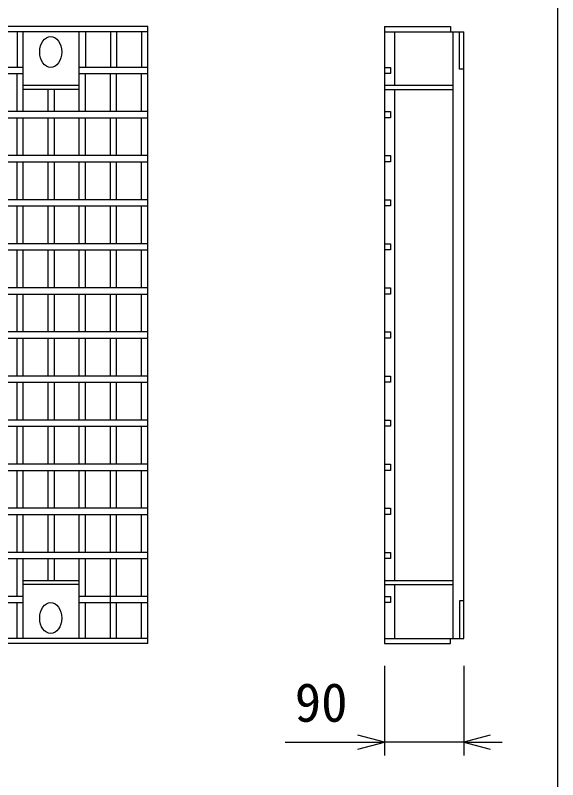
# Model space of a CAD drawing. Units: millimetres, scale not verified. Extents: x -25200 to 25200, y -8910 to 8910.
# Drawn here: x -6577 to -5962, y 1962 to 2829 of the extents above; entities that cross this region are included whole.
import ezdxf
from ezdxf.enums import TextEntityAlignment as Align

# ---------------------------------------------------------------- set-up
doc = ezdxf.new("R2010")
doc.units = ezdxf.units.MM
doc.header["$LTSCALE"] = 30
for name, color, linetype, lineweight in [('0-0_DIM', 7, 'Continuous', 25), ('0-2_HATCH', 6, 'Continuous', 25), ('0-7_TXT', 7, 'Continuous', 25)]:
    doc.layers.add(name, color=color, linetype=linetype, lineweight=lineweight)
doc.styles.add('ＭＳ ゴシック', font='')
doc.styles.get('ＭＳ ゴシック').set_extended_font_data('MS Gothic')

msp = doc.modelspace()

# ---------------------------------------------------------------- linework, layer by layer
at = {"layer": '0-0_DIM'}
for p, q in [((-6158.87, 2091.19), (-6158.87, 1989.6)), ((-6068.87, 2091.19), (-6068.87, 1989.6)), ((-6271.48, 2004.6), (-6158.87, 2004.6)), ((-6068.87, 2004.6), (-6158.87, 2004.6)), ((-6068.87, 2004.6), (-6025.4, 2004.6))]:
    msp.add_line(p, q, dxfattribs=at)
for points in [[(-6188.87, 1996.56), (-6158.87, 2004.6), (-6188.87, 2012.64)], [(-6038.87, 2012.64), (-6068.87, 2004.6), (-6038.87, 1996.56)]]:
    msp.add_lwpolyline(points, dxfattribs=at)
at = {"layer": '0-2_HATCH'}
for p, q in [((-6427.21, 2816.41), (-7422.21, 2816.41)), ((-6427.21, 2810.41), (-7422.21, 2810.41)), ((-6575.36, 2810.41), (-6575.36, 2769.91)), ((-6568.36, 2719.91), (-6568.36, 2810.41)), ((-6504.78, 2719.91), (-6504.78, 2810.41)), ((-6497.78, 2810.41), (-6497.78, 2769.91)), ((-6469.5, 2810.41), (-6469.5, 2769.91)), ((-6462.5, 2810.41), (-6462.5, 2769.91)), ((-6434.21, 2810.41), (-6434.21, 2769.91)), ((-6427.21, 2116.41), (-6427.21, 2816.41)), ((-6158.87, 2816.41), (-6158.87, 2116.41)), ((-6158.87, 2810.41), (-6068.87, 2810.41)), ((-6146.87, 2749.41), (-6146.87, 2810.41)), ((-6080.87, 2122.41), (-6080.87, 2810.41)), ((-6068.87, 2122.41), (-6068.87, 2810.41)), ((-6568.36, 2769.91), (-7281.07, 2769.91)), ((-6427.21, 2769.91), (-6504.78, 2769.91)), ((-7281.07, 2762.91), (-6568.36, 2762.91)), ((-6575.36, 2719.91), (-6575.36, 2762.91)), ((-6504.78, 2762.91), (-6427.21, 2762.91)), ((-6497.78, 2719.91), (-6497.78, 2762.91)), ((-6469.5, 2719.91), (-6469.5, 2762.91)), ((-6462.5, 2719.91), (-6462.5, 2762.91)), ((-6434.21, 2719.91), (-6434.21, 2762.91)), ((-6504.78, 2749.41), (-6568.36, 2749.41)), ((-6080.87, 2749.41), (-6158.87, 2749.41)), ((-6504.78, 2744.91), (-6568.36, 2744.91)), ((-6540.07, 2719.91), (-6540.07, 2744.91)), ((-6533.07, 2719.91), (-6533.07, 2744.91)), ((-6158.87, 2744.91), (-6080.87, 2744.91)), ((-6146.87, 2187.91), (-6146.87, 2744.91)), ((-6427.21, 2719.91), (-7422.21, 2719.91)), ((-7422.21, 2712.91), (-6427.21, 2712.91)), ((-6575.36, 2669.91), (-6575.36, 2712.91)), ((-6568.36, 2669.91), (-6568.36, 2712.91)), ((-6540.07, 2669.91), (-6540.07, 2712.91)), ((-6533.07, 2669.91), (-6533.07, 2712.91)), ((-6504.78, 2669.91), (-6504.78, 2712.91)), ((-6497.78, 2669.91), (-6497.78, 2712.91)), ((-6469.5, 2669.91), (-6469.5, 2712.91)), ((-6462.5, 2669.91), (-6462.5, 2712.91)), ((-6434.21, 2669.91), (-6434.21, 2712.91)), ((-6427.21, 2669.91), (-7422.21, 2669.91)), ((-7422.21, 2662.91), (-6427.21, 2662.91)), ((-6575.36, 2619.91), (-6575.36, 2662.91)), ((-6568.36, 2619.91), (-6568.36, 2662.91)), ((-6540.07, 2619.91), (-6540.07, 2662.91)), ((-6533.07, 2619.91), (-6533.07, 2662.91)), ((-6504.78, 2619.91), (-6504.78, 2662.91)), ((-6497.78, 2619.91), (-6497.78, 2662.91)), ((-6469.5, 2619.91), (-6469.5, 2662.91)), ((-6462.5, 2619.91), (-6462.5, 2662.91)), ((-6434.21, 2619.91), (-6434.21, 2662.91)), ((-6427.21, 2619.91), (-7422.21, 2619.91)), ((-7422.21, 2612.91), (-6427.21, 2612.91)), ((-6575.36, 2569.91), (-6575.36, 2612.91)), ((-6568.36, 2569.91), (-6568.36, 2612.91)), ((-6540.07, 2569.91), (-6540.07, 2612.91)), ((-6533.07, 2569.91), (-6533.07, 2612.91)), ((-6504.78, 2569.91), (-6504.78, 2612.91)), ((-6497.78, 2569.91), (-6497.78, 2612.91)), ((-6469.5, 2569.91), (-6469.5, 2612.91)), ((-6462.5, 2569.91), (-6462.5, 2612.91)), ((-6434.21, 2569.91), (-6434.21, 2612.91)), ((-6427.21, 2569.91), (-7422.21, 2569.91)), ((-7422.21, 2562.91), (-6427.21, 2562.91)), ((-6575.36, 2519.91), (-6575.36, 2562.91)), ((-6568.36, 2519.91), (-6568.36, 2562.91)), ((-6540.07, 2519.91), (-6540.07, 2562.91)), ((-6533.07, 2519.91), (-6533.07, 2562.91)), ((-6504.78, 2519.91), (-6504.78, 2562.91)), ((-6497.78, 2519.91), (-6497.78, 2562.91)), ((-6469.5, 2519.91), (-6469.5, 2562.91)), ((-6462.5, 2519.91), (-6462.5, 2562.91)), ((-6434.21, 2519.91), (-6434.21, 2562.91)), ((-6427.21, 2519.91), (-7422.21, 2519.91)), ((-7422.21, 2512.91), (-6427.21, 2512.91)), ((-6575.36, 2469.91), (-6575.36, 2512.91)), ((-6568.36, 2469.91), (-6568.36, 2512.91)), ((-6540.07, 2469.91), (-6540.07, 2512.91)), ((-6533.07, 2469.91), (-6533.07, 2512.91)), ((-6504.78, 2469.91), (-6504.78, 2512.91)), ((-6497.78, 2469.91), (-6497.78, 2512.91)), ((-6469.5, 2469.91), (-6469.5, 2512.91)), ((-6462.5, 2469.91), (-6462.5, 2512.91)), ((-6434.21, 2469.91), (-6434.21, 2512.91)), ((-6427.21, 2469.91), (-7422.21, 2469.91)), ((-7422.21, 2462.91), (-6427.21, 2462.91)), ((-6575.36, 2419.91), (-6575.36, 2462.91)), ((-6568.36, 2419.91), (-6568.36, 2462.91)), ((-6540.07, 2419.91), (-6540.07, 2462.91)), ((-6533.07, 2419.91), (-6533.07, 2462.91)), ((-6504.78, 2419.91), (-6504.78, 2462.91)), ((-6497.78, 2419.91), (-6497.78, 2462.91)), ((-6469.5, 2419.91), (-6469.5, 2462.91)), ((-6462.5, 2419.91), (-6462.5, 2462.91)), ((-6434.21, 2419.91), (-6434.21, 2462.91)), ((-6427.21, 2419.91), (-7422.21, 2419.91)), ((-7422.21, 2412.91), (-6427.21, 2412.91)), ((-6575.36, 2369.91), (-6575.36, 2412.91)), ((-6568.36, 2369.91), (-6568.36, 2412.91)), ((-6540.07, 2369.91), (-6540.07, 2412.91)), ((-6533.07, 2369.91), (-6533.07, 2412.91)), ((-6504.78, 2369.91), (-6504.78, 2412.91)), ((-6497.78, 2369.91), (-6497.78, 2412.91)), ((-6469.5, 2369.91), (-6469.5, 2412.91)), ((-6462.5, 2369.91), (-6462.5, 2412.91)), ((-6434.21, 2369.91), (-6434.21, 2412.91)), ((-6427.21, 2369.91), (-7422.21, 2369.91)), ((-7422.21, 2362.91), (-6427.21, 2362.91)), ((-6575.36, 2319.91), (-6575.36, 2362.91)), ((-6568.36, 2319.91), (-6568.36, 2362.91)), ((-6540.07, 2319.91), (-6540.07, 2362.91)), ((-6533.07, 2319.91), (-6533.07, 2362.91)), ((-6504.78, 2319.91), (-6504.78, 2362.91)), ((-6497.78, 2319.91), (-6497.78, 2362.91)), ((-6469.5, 2319.91), (-6469.5, 2362.91)), ((-6462.5, 2319.91), (-6462.5, 2362.91)), ((-6434.21, 2319.91), (-6434.21, 2362.91)), ((-6427.21, 2319.91), (-7422.21, 2319.91)), ((-7422.21, 2312.91), (-6427.21, 2312.91)), ((-6575.36, 2269.91), (-6575.36, 2312.91)), ((-6568.36, 2269.91), (-6568.36, 2312.91)), ((-6540.07, 2269.91), (-6540.07, 2312.91)), ((-6533.07, 2269.91), (-6533.07, 2312.91)), ((-6504.78, 2269.91), (-6504.78, 2312.91)), ((-6497.78, 2269.91), (-6497.78, 2312.91)), ((-6469.5, 2269.91), (-6469.5, 2312.91)), ((-6462.5, 2269.91), (-6462.5, 2312.91)), ((-6434.21, 2269.91), (-6434.21, 2312.91)), ((-6427.21, 2269.91), (-7422.21, 2269.91)), ((-7422.21, 2262.91), (-6427.21, 2262.91)), ((-6575.36, 2219.91), (-6575.36, 2262.91)), ((-6568.36, 2219.91), (-6568.36, 2262.91)), ((-6540.07, 2219.91), (-6540.07, 2262.91)), ((-6533.07, 2219.91), (-6533.07, 2262.91)), ((-6504.78, 2219.91), (-6504.78, 2262.91)), ((-6497.78, 2219.91), (-6497.78, 2262.91)), ((-6469.5, 2219.91), (-6469.5, 2262.91)), ((-6462.5, 2219.91), (-6462.5, 2262.91)), ((-6434.21, 2219.91), (-6434.21, 2262.91)), ((-6427.21, 2219.91), (-7422.21, 2219.91)), ((-7422.21, 2212.91), (-6427.21, 2212.91)), ((-6575.36, 2169.91), (-6575.36, 2212.91)), ((-6568.36, 2122.41), (-6568.36, 2212.91)), ((-6540.07, 2187.91), (-6540.07, 2212.91)), ((-6533.07, 2187.91), (-6533.07, 2212.91)), ((-6504.78, 2122.41), (-6504.78, 2212.91)), ((-6497.78, 2169.91), (-6497.78, 2212.91)), ((-6469.5, 2122.41), (-6469.5, 2212.91)), ((-6462.5, 2169.91), (-6462.5, 2212.91)), ((-6434.21, 2169.91), (-6434.21, 2212.91)), ((-6568.36, 2187.91), (-6504.78, 2187.91)), ((-6158.87, 2187.91), (-6080.87, 2187.91)), ((-6504.78, 2183.41), (-6568.36, 2183.41)), ((-6158.87, 2183.41), (-6080.87, 2183.41)), ((-6146.87, 2122.41), (-6146.87, 2183.41)), ((-6568.36, 2169.91), (-7281.07, 2169.91)), ((-6427.21, 2169.91), (-6504.78, 2169.91)), ((-7281.07, 2162.91), (-6568.36, 2162.91)), ((-6575.36, 2122.41), (-6575.36, 2162.91)), ((-6504.78, 2162.91), (-6427.21, 2162.91)), ((-6497.78, 2122.41), (-6497.78, 2162.91)), ((-6462.5, 2122.41), (-6462.5, 2162.91)), ((-6434.21, 2122.41), (-6434.21, 2162.91)), ((-6427.21, 2122.41), (-7422.21, 2122.41)), ((-6427.21, 2116.41), (-7422.21, 2116.41)), ((-6158.87, 2122.41), (-6068.87, 2122.41))]:
    msp.add_line(p, q, dxfattribs=at)
for points in [[(-6158.87, 2816.41), (-6083.87, 2816.41), (-6083.87, 2810.41)], [(-6068.87, 2767.91), (-6073.87, 2767.91), (-6073.87, 2810.41)], [(-6158.87, 2769.91), (-6151.87, 2769.91), (-6151.87, 2762.91), (-6158.87, 2762.91)], [(-6158.87, 2719.91), (-6151.87, 2719.91), (-6151.87, 2712.91), (-6158.87, 2712.91)], [(-6158.87, 2669.91), (-6151.87, 2669.91), (-6151.87, 2662.91), (-6158.87, 2662.91)], [(-6158.87, 2619.91), (-6151.87, 2619.91), (-6151.87, 2612.91), (-6158.87, 2612.91)], [(-6158.87, 2569.91), (-6151.87, 2569.91), (-6151.87, 2562.91), (-6158.87, 2562.91)], [(-6158.87, 2519.91), (-6151.87, 2519.91), (-6151.87, 2512.91), (-6158.87, 2512.91)], [(-6158.87, 2469.91), (-6151.87, 2469.91), (-6151.87, 2462.91), (-6158.87, 2462.91)], [(-6158.87, 2419.91), (-6151.87, 2419.91), (-6151.87, 2412.91), (-6158.87, 2412.91)], [(-6158.87, 2369.91), (-6151.87, 2369.91), (-6151.87, 2362.91), (-6158.87, 2362.91)], [(-6158.87, 2319.91), (-6151.87, 2319.91), (-6151.87, 2312.91), (-6158.87, 2312.91)], [(-6158.87, 2269.91), (-6151.87, 2269.91), (-6151.87, 2262.91), (-6158.87, 2262.91)], [(-6158.87, 2219.91), (-6151.87, 2219.91), (-6151.87, 2212.91), (-6158.87, 2212.91)], [(-6158.87, 2169.91), (-6151.87, 2169.91), (-6151.87, 2162.91), (-6158.87, 2162.91)], [(-6068.87, 2164.91), (-6073.87, 2164.91), (-6073.87, 2122.41)], [(-6158.87, 2116.41), (-6083.87, 2116.41), (-6083.87, 2122.41)]]:
    msp.add_lwpolyline(points, dxfattribs=at)
for centre, major_axis in [((-6537.21, 2787.41), (0, 17.5)), ((-6537.21, 2145.41), (0, -17.5))]:
    msp.add_ellipse(centre, major_axis=major_axis, ratio=0.714286, dxfattribs=at)
at = {"layer": '0-7_TXT'}
msp.add_lwpolyline([(-7762.38, 682.74), (-5962.38, 682.74), (-5962.38, 3432.74), (-7762.38, 3432.74)], close=True, dxfattribs=at)

# ---------------------------------------------------------------- texts
at = {"layer": '0-0_DIM', "style": 'ＭＳ ゴシック'}
msp.add_text('90', height=43.99, dxfattribs=at).set_placement((-6260.51, 2014.6), align=Align.BOTTOM_LEFT)

doc.saveas('drawing.dxf')
